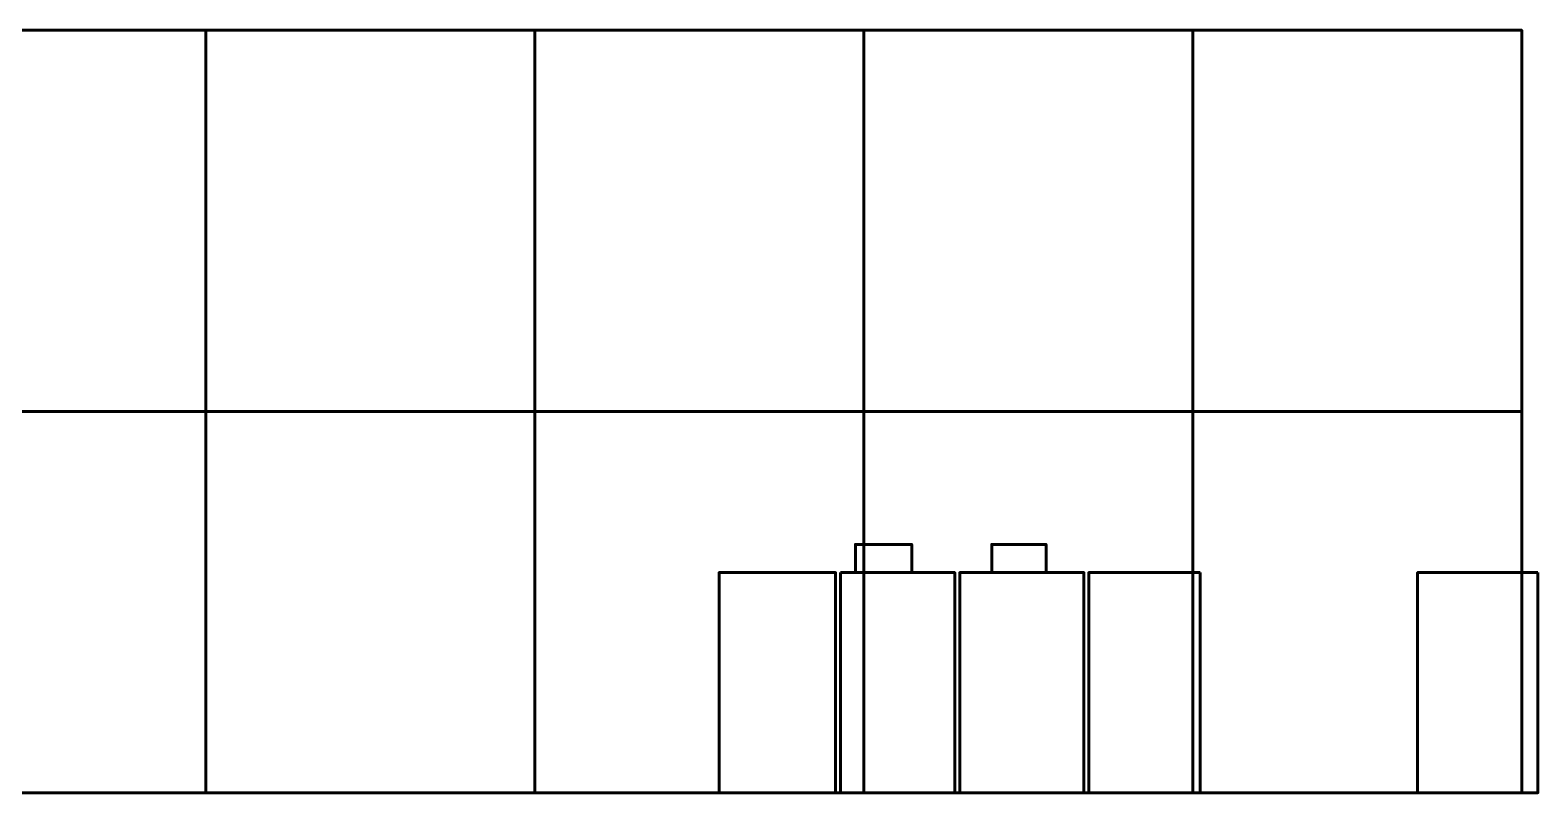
# Model space of a CAD drawing. Header units: millimetres. Extents: x -56773 to 323062, y -262288 to 76460.
# Drawn here: x 117072 to 155927, y -130880 to -111235 of the extents above; entities that cross this region are included whole.
import ezdxf

# ---------------------------------------------------------------- set-up
doc = ezdxf.new("R2010")
doc.units = ezdxf.units.MM
doc.layers.add('1.1)Стяжка керамзит  2 этаж', color=5, linetype='Continuous', lineweight=60)

msp = doc.modelspace()

# ---------------------------------------------------------------- linework, layer by layer
at = {"layer": '1.1)Стяжка керамзит  2 этаж'}
for points in [[(113115.9285, -121057.96), (121595.5721, -121057.96), (121595.5721, -111235.4911), (113115.9285, -111235.4911)], [(121595.5721, -121057.96), (130075.2157, -121057.96), (130075.2157, -111235.4911), (121595.5721, -111235.4911)], [(130075.2157, -121057.96), (138554.8593, -121057.96), (138554.8593, -111235.4911), (130075.2157, -111235.4911)], [(138554.8593, -121057.96), (147034.5029, -121057.96), (147034.5029, -111235.4911), (138554.8593, -111235.4911)], [(147034.5029, -121057.96), (155514.1464, -121057.96), (155514.1464, -111235.4911), (147034.5029, -111235.4911)], [(113115.9285, -130880.4289), (121595.5721, -130880.4289), (121595.5721, -121057.96), (113115.9285, -121057.96)], [(121595.5721, -130880.4289), (130075.2157, -130880.4289), (130075.2157, -121057.96), (121595.5721, -121057.96)], [(130075.2157, -130880.4289), (138554.8593, -130880.4289), (138554.8593, -121057.96), (130075.2157, -121057.96)], [(138554.8593, -130880.4289), (147034.5029, -130880.4289), (147034.5029, -121057.96), (138554.8593, -121057.96)], [(147034.5029, -130880.4289), (155514.1464, -130880.4289), (155514.1464, -121057.96), (147034.5029, -121057.96)], [(138341.9977, -125205.4289), (139791.9977, -125205.4289), (139791.9977, -124480.4289), (138341.9977, -124480.4289)], [(141851.9977, -125205.4289), (143251.9977, -125205.4289), (143251.9977, -124480.4289), (141851.9977, -124480.4289)], [(137826.9977, -130880.4289), (134826.9977, -130880.4289), (134826.9977, -125205.4289), (137826.9977, -125205.4289)], [(137951.9977, -125205.4289), (140901.9977, -125205.4289), (140901.9977, -130880.4289), (137951.9977, -130880.4289)], [(144226.9977, -130880.4289), (141026.9977, -130880.4289), (141026.9977, -125205.4289), (144226.9977, -125205.4289)], [(147226.9977, -125205.4289), (144351.9977, -125205.4289), (144351.9977, -130880.4289), (147226.9977, -130880.4289)], [(155926.9977, -125205.4289), (152826.9977, -125205.4289), (152826.9977, -130880.4289), (155926.9977, -130880.4289)]]:
    msp.add_lwpolyline(points, close=True, dxfattribs=at)

doc.saveas('drawing.dxf')
